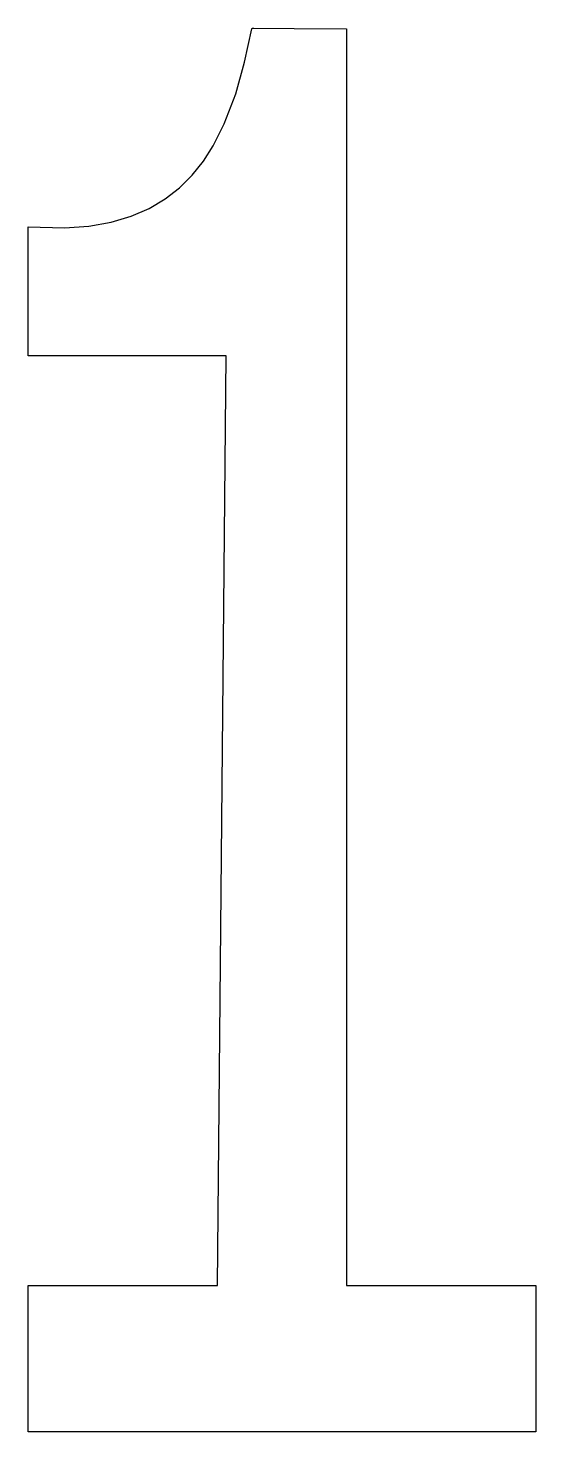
# Model space of a CAD drawing. Extents: x 0.18 to 0.9, y 0.19 to 2.18.
import ezdxf

# ---------------------------------------------------------------- set-up
doc = ezdxf.new("R2010")
doc.units = 0
doc.layers.add('1', color=7, linetype='CONTINUOUS')

msp = doc.modelspace()

# ---------------------------------------------------------------- linework, layer by layer
at = {"layer": '1'}
msp.add_polyline3d([(0.1767, 0.1895, 5.7484), (0.1767, 0.3967, 5.7484), (0.4447, 0.3967, 5.7484), (0.4569, 1.7126, 5.7484), (0.1767, 1.7126, 5.7484), (0.1767, 1.8954, 5.7484), (0.2282, 1.8938, 5.7484), (0.2628, 1.8964, 5.7484), (0.2942, 1.902, 5.7484), (0.3225, 1.9103, 5.7484), (0.348, 1.9214, 5.7484), (0.3707, 1.9348, 5.7484), (0.391, 1.9506, 5.7484), (0.409, 1.9685, 5.7484), (0.4248, 1.9883, 5.7484), (0.4387, 2.0098, 5.7484), (0.4545, 2.041, 5.7484), (0.4706, 2.0833, 5.7484), (0.4833, 2.1284, 5.7484), (0.4935, 2.1756, 5.7484), (0.4936, 2.1759, 5.7484), (0.494, 2.1761, 5.7484), (0.4946, 2.1763, 5.7484), (0.4964, 2.1766, 5.7484), (0.5533, 2.1759, 5.7484), (0.6275, 2.1756, 5.7484), (0.6275, 0.3967, 5.7484), (0.8956, 0.3967, 5.7484), (0.8956, 0.1895, 5.7484)], close=True, dxfattribs=at)

doc.saveas('drawing.dxf')
